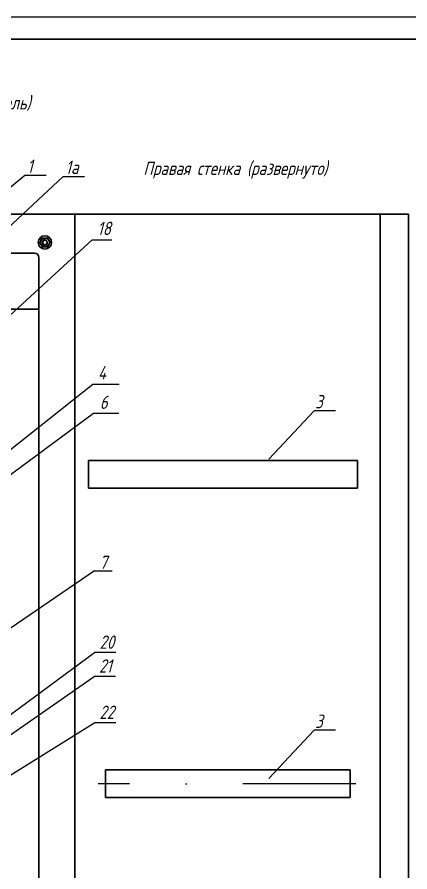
# Model space of a CAD drawing. Header units: millimetres. Extents: x 935 to 2239, y 268 to 862.
# Drawn here: x 1238.6 to 1326.9, y 669.9 to 862.1 of the extents above; entities that cross this region are included whole.
import ezdxf

# ---------------------------------------------------------------- set-up
doc = ezdxf.new("R2010")
doc.units = ezdxf.units.MM
doc.linetypes.add('DASHDOTX2', pattern=[50.8, 25.4, -12.7, 0, -12.7])
doc.layers.add('ссылки', color=7, linetype='Continuous')
doc.styles.add('GOST тип А', font='GOST_A.TTF', dxfattribs={"oblique": 15})
doc.styles.get("Standard").update_dxf_attribs({"font": 'GOST_A.TTF', "width": 0.8, "oblique": 15, "height": 3})

msp = doc.modelspace()

# ---------------------------------------------------------------- linework, layer by layer
at = {"color": 7}
for p, q in [((1776.1345, 862.1487), (935.1345, 862.1487)), ((1229.9115, 817.9866), (1240.3198, 826.5889)), ((1240.3198, 826.5889), (1245.079, 826.5889)), ((1230.4888, 809.0957), (1248.9378, 826.34)), ((1248.9378, 826.34), (1253.6969, 826.34)), ((1225.5169, 784.5725), (1255.4731, 812.0606)), ((1255.4731, 812.0606), (1259.8493, 812.0606)), ((1236.7164, 764.5983), (1255.5991, 779.6072)), ((1255.5991, 779.6072), (1261.5002, 779.6072)), ((1211.2303, 740.2296), (1255.789, 773.1192)), ((1255.789, 773.1192), (1261.4691, 773.1192)), ((1295.1557, 762.7668), (1305.3878, 773.625)), ((1310.147, 773.625), (1305.3878, 773.625)), ((1315.0848, 762.4761), (1315.0848, 756.2261)), ((1256.0163, 737.6071), (1190.4298, 692.8883)), ((1256.0163, 737.6071), (1259.9264, 737.6071)), ((1220.4867, 693.1553), (1256.0163, 719.2428)), ((1260.7754, 719.2428), (1256.0163, 719.2428)), ((1226.0838, 693.1574), (1255.9191, 713.9005)), ((1260.6682, 713.8903), (1255.909, 713.8903)), ((1256.0373, 703.4791), (1228.9932, 686.6209)), ((1260.7679, 703.4791), (1256.0373, 703.4791)), ((1295.1557, 690.9124), (1305.3878, 701.7706)), ((1310.147, 701.7706), (1305.3878, 701.7706))]:
    msp.add_line(p, q, dxfattribs=at)
at = {"color": 7, "lineweight": 30}
for p, q in [((955.1345, 857.1487), (1771.1345, 857.1487)), ((1089.0851, 817.8457), (1251.5851, 817.8457)), ((1251.5851, 817.8457), (1251.5851, 567.8457)), ((1251.5851, 817.8457), (1326.5851, 817.8457)), ((1320.2355, 817.8457), (1320.2355, 567.8457)), ((1326.5851, 817.8457), (1326.5851, 567.8457)), ((1098.2101, 809.0957), (1242.4601, 809.0957)), ((1243.4601, 808.0957), (1243.4601, 625.5493)), ((1233.4601, 796.4888), (1243.4601, 796.4888)), ((1243.4601, 796.1755), (1243.4601, 577.5957)), ((1315.0848, 762.4761), (1254.6114, 762.4761)), ((1254.6114, 762.4761), (1254.6114, 756.2261)), ((1315.0848, 762.4761), (1315.0848, 756.2261)), ((1315.0848, 756.2261), (1254.6114, 756.2261)), ((1313.4533, 692.9124), (1258.4533, 692.9124)), ((1258.4533, 692.9124), (1258.4533, 686.6624)), ((1313.4533, 692.9124), (1313.4533, 686.6624)), ((1313.4533, 686.6624), (1258.4533, 686.6624))]:
    msp.add_line(p, q, dxfattribs=at)
at = {"color": 7, "linetype": 'DASHDOTX2'}
msp.add_line((1314.7172, 689.7605), (1256.8281, 689.7605), dxfattribs=at)
at = {"color": 7, "lineweight": 30}
msp.add_lwpolyline([(1244.1728, 812.4166), (1243.6848, 811.3701), (1244.3471, 810.4242), (1245.4974, 810.5249), (1245.9854, 811.5714), (1245.3231, 812.5172)], close=True, dxfattribs=at)
for radius in [1.5, 1, 1, 1, 0.5]:
    msp.add_circle((1244.8351, 811.4707), radius, dxfattribs=at)
at = {"color": 7}
msp.add_arc((1244.8351, 811.4707), 0.6127, 77.654356, 9.494214, dxfattribs=at)
at = {"color": 7, "lineweight": 30}
msp.add_arc((1242.4601, 808.0957), 1, 0, 90, dxfattribs=at)

# ---------------------------------------------------------------- texts
at = {"layer": 'ссылки', "color": 7, "oblique": 15}
for s, p in [('    Щит ЩМП-5-0 IP54. Вид на внутренней плоскости. Передняя стенка (монтажная панель)', (1097.5033, 841.3693)), ('Правая стенка (развернуто)', (1266.9664, 826.6476)), ('18', (1256.6198, 813.1294)), ('4', (1256.7458, 780.676)), ('6', (1257.1757, 774.0444)), ('3', (1305.6015, 774.1578)), ('7', (1257.107, 738.0572)), ('20', (1257.107, 720.0928)), ('21', (1256.9998, 714.7403)), ('22', (1257.0995, 704.3291)), ('3', (1305.6015, 702.3035))]:
    msp.add_text(s, height=3, dxfattribs=at).set_placement(p)
at = {"layer": 'ссылки', "color": 7, "style": 'GOST тип А', "oblique": 15}
for s, p in [('1', (1240.8541, 827.1217)), ('1a', (1249.4721, 826.8729))]:
    msp.add_text(s, height=3, dxfattribs=at).set_placement(p)

doc.saveas('drawing.dxf')
